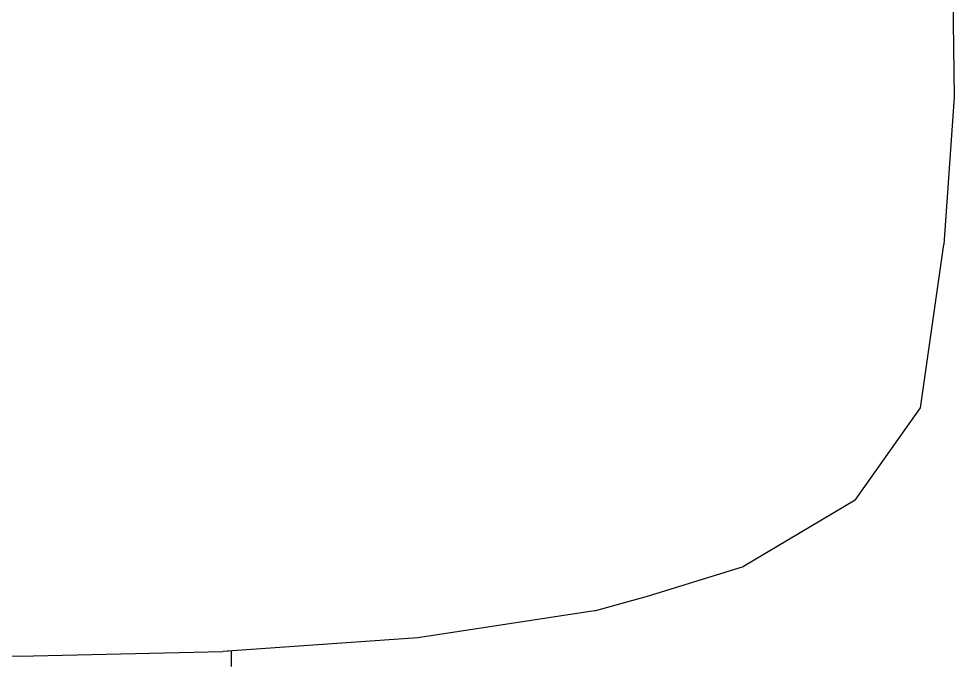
# Model space of a CAD drawing. Header units: millimetres. Extents: x 2336463 to 2579121, y 595385 to 778077.
# Drawn here: x 2525105.5 to 2525326.9, y 664007.3 to 664159.2 of the extents above; entities that cross this region are included whole.
import ezdxf

# ---------------------------------------------------------------- set-up
doc = ezdxf.new("R2010")
doc.units = ezdxf.units.MM
doc.header["$MEASUREMENT"] = 0
doc.linetypes.add('Wipeout_Contour', pattern=[1000, 0, -1000])
doc.layers.add('Интерьер - Мебель', color=7, linetype='Continuous')
doc.layers.add('Интерьер - Мебель_Ном._пера__62', color=7, linetype='Continuous', lineweight=25, true_color=0xaaaaaa)

msp = doc.modelspace()

# ---------------------------------------------------------------- wipeouts: each hides what was drawn before it
at = {"color": 254, "linetype": 'Wipeout_Contour', "lineweight": 0, "ltscale": 7833579.162133493}
msp.add_wipeout([(2525326.93, 664140.58), (2525320.21, 664143.57), (2525324.44, 664105.72)], dxfattribs=at).dxf.layer = 'Интерьер - Мебель'
at = {"color": 254, "linetype": 'Wipeout_Contour', "lineweight": 0, "ltscale": 7832965.397115842}
msp.add_wipeout([(2525105.53, 664054.87), (2525178.07, 664067.05), (2525105.53, 664067.05)], dxfattribs=at).dxf.layer = 'Интерьер - Мебель'
at = {"color": 254, "linetype": 'Wipeout_Contour', "lineweight": 0, "ltscale": 7833050.341623804}
msp.add_wipeout([(2525153.82, 664009.44), (2525199.99, 664012.68), (2525163.56, 664014.3)], dxfattribs=at).dxf.layer = 'Интерьер - Мебель'

# ---------------------------------------------------------------- next in the draw order: wipeouts: each hides what was drawn before it
at = {"color": 254, "linetype": 'Wipeout_Contour', "lineweight": 0, "ltscale": 7833562.739389829}
msp.add_wipeout([(2525320.21, 664143.57), (2525318.63, 664107.06), (2525324.44, 664105.72)], dxfattribs=at).dxf.layer = 'Интерьер - Мебель'
at = {"color": 254, "linetype": 'Wipeout_Contour', "lineweight": 0, "ltscale": 7833190.540677528}
msp.add_wipeout([(2525199.99, 664012.68), (2525241.81, 664019.05), (2525216.57, 664020.3)], dxfattribs=at).dxf.layer = 'Интерьер - Мебель'

# ---------------------------------------------------------------- next in the draw order: wipeouts: each hides what was drawn before it
at = {"color": 254, "linetype": 'Wipeout_Contour', "lineweight": 0, "ltscale": 7833606.373144215}
msp.add_wipeout([(2525319.09, 664179.31), (2525326.93, 664140.58), (2525326.45, 664174.82)], dxfattribs=at).dxf.layer = 'Интерьер - Мебель'
at = {"color": 254, "linetype": 'Wipeout_Contour', "lineweight": 0, "ltscale": 7833315.171149928}
msp.add_wipeout([(2525241.81, 664019.05), (2525277.05, 664029.57), (2525261.42, 664030.36)], dxfattribs=at).dxf.layer = 'Интерьер - Мебель'
at = {"color": 254, "linetype": 'Wipeout_Contour', "lineweight": 0, "ltscale": 7833113.208106809}
msp.add_wipeout([(2525216.57, 664020.3), (2525163.56, 664014.3), (2525199.99, 664012.68)], dxfattribs=at).dxf.layer = 'Интерьер - Мебель'

# ---------------------------------------------------------------- next in the draw order: wipeouts: each hides what was drawn before it
at = {"color": 254, "linetype": 'Wipeout_Contour', "lineweight": 0, "ltscale": 7833592.953844476}
msp.add_wipeout([(2525326.93, 664140.58), (2525319.09, 664179.31), (2525320.21, 664143.57)], dxfattribs=at).dxf.layer = 'Интерьер - Мебель'
at = {"color": 254, "linetype": 'Wipeout_Contour', "lineweight": 0, "ltscale": 7833417.702984095}
msp.add_wipeout([(2525294.99, 664045.59), (2525277.05, 664029.57), (2525303.49, 664045.23)], dxfattribs=at).dxf.layer = 'Интерьер - Мебель'
at = {"color": 254, "linetype": 'Wipeout_Contour', "lineweight": 0, "ltscale": 7833254.101785006}
msp.add_wipeout([(2525261.42, 664030.36), (2525216.57, 664020.3), (2525241.81, 664019.05)], dxfattribs=at).dxf.layer = 'Интерьер - Мебель'

# ---------------------------------------------------------------- next in the draw order: linework, layer by layer
at = {"layer": 'Интерьер - Мебель_Ном._пера__62', "color": 253, "linetype": 'Continuous', "lineweight": 25, "true_color": 0xaaaaaa}
msp.add_line((2525326.45, 664174.82), (2525326.93, 664140.58), dxfattribs=at)

# ---------------------------------------------------------------- next in the draw order: wipeouts: each hides what was drawn before it
at = {"color": 254, "linetype": 'Wipeout_Contour', "lineweight": 0, "ltscale": 7833552.252797158}
msp.add_wipeout([(2525320.21, 664143.57), (2525302.98, 664147.66), (2525318.63, 664107.06)], dxfattribs=at).dxf.layer = 'Интерьер - Мебель'
at = {"color": 254, "linetype": 'Wipeout_Contour', "lineweight": 0, "ltscale": 7833491.655484337}
msp.add_wipeout([(2525303.49, 664045.23), (2525318.89, 664067.05), (2525314.13, 664067.05)], dxfattribs=at).dxf.layer = 'Интерьер - Мебель'
at = {"color": 254, "linetype": 'Wipeout_Contour', "lineweight": 0, "ltscale": 7833373.211585026}
msp.add_wipeout([(2525294.99, 664045.59), (2525261.42, 664030.36), (2525277.05, 664029.57)], dxfattribs=at).dxf.layer = 'Интерьер - Мебель'
at = {"color": 254, "linetype": 'Wipeout_Contour', "lineweight": 0, "ltscale": 7833090.67081033}
msp.add_wipeout([(2525163.56, 664014.3), (2525216.57, 664020.3), (2525173.01, 664024.37)], dxfattribs=at).dxf.layer = 'Интерьер - Мебель'

# ---------------------------------------------------------------- next in the draw order: wipeouts: each hides what was drawn before it
at = {"color": 254, "linetype": 'Wipeout_Contour', "lineweight": 0, "ltscale": 7833527.047075469}
msp.add_wipeout([(2525302.61, 664108.89), (2525318.63, 664107.06), (2525302.98, 664147.66)], dxfattribs=at).dxf.layer = 'Интерьер - Мебель'
at = {"color": 254, "linetype": 'Wipeout_Contour', "lineweight": 0, "ltscale": 7833247.277130419}
msp.add_wipeout([(2525216.57, 664020.3), (2525261.42, 664030.36), (2525230.53, 664033.52)], dxfattribs=at).dxf.layer = 'Интерьер - Мебель'

# ---------------------------------------------------------------- next in the draw order: wipeouts: each hides what was drawn before it
at = {"color": 254, "linetype": 'Wipeout_Contour', "lineweight": 0, "ltscale": 7833578.729329703}
msp.add_wipeout([(2525319.09, 664179.31), (2525301.01, 664185.45), (2525320.21, 664143.57)], dxfattribs=at).dxf.layer = 'Интерьер - Мебель'
at = {"color": 254, "linetype": 'Wipeout_Contour', "lineweight": 0, "ltscale": 7833375.130823296}
msp.add_wipeout([(2525274.05, 664047.36), (2525261.42, 664030.36), (2525294.99, 664045.59)], dxfattribs=at).dxf.layer = 'Интерьер - Мебель'
at = {"color": 254, "linetype": 'Wipeout_Contour', "lineweight": 0, "ltscale": 7833159.696265027}
msp.add_wipeout([(2525230.53, 664033.52), (2525173.01, 664024.37), (2525216.57, 664020.3)], dxfattribs=at).dxf.layer = 'Интерьер - Мебель'

# ---------------------------------------------------------------- next in the draw order: wipeouts: each hides what was drawn before it
at = {"color": 254, "linetype": 'Wipeout_Contour', "lineweight": 0, "ltscale": 7833555.72321819}
msp.add_wipeout([(2525301.01, 664185.45), (2525302.98, 664147.66), (2525320.21, 664143.57)], dxfattribs=at).dxf.layer = 'Интерьер - Мебель'
at = {"color": 254, "linetype": 'Wipeout_Contour', "lineweight": 0, "ltscale": 7833465.228787553}
msp.add_wipeout([(2525294.99, 664045.59), (2525314.13, 664067.05), (2525299.52, 664067.05)], dxfattribs=at).dxf.layer = 'Интерьер - Мебель'
at = {"color": 254, "linetype": 'Wipeout_Contour', "lineweight": 0, "ltscale": 7833309.21734695}
msp.add_wipeout([(2525274.05, 664047.36), (2525230.53, 664033.52), (2525261.42, 664030.36)], dxfattribs=at).dxf.layer = 'Интерьер - Мебель'

# ---------------------------------------------------------------- next in the draw order: wipeouts: each hides what was drawn before it
at = {"color": 254, "linetype": 'Wipeout_Contour', "lineweight": 0, "ltscale": 7833494.69003216}
msp.add_wipeout([(2525274.07, 664152.11), (2525302.61, 664108.89), (2525302.98, 664147.66)], dxfattribs=at).dxf.layer = 'Интерьер - Мебель'
at = {"color": 254, "linetype": 'Wipeout_Contour', "lineweight": 0, "ltscale": 7833129.500487942}
msp.add_wipeout([(2525180.02, 664037.77), (2525173.01, 664024.37), (2525230.53, 664033.52)], dxfattribs=at).dxf.layer = 'Интерьер - Мебель'
at = {"color": 254, "linetype": 'Wipeout_Contour', "lineweight": 0, "ltscale": 7833306.372986825}
msp.add_wipeout([(2525277.05, 664029.57), (2525241.81, 664019.05), (2525254.35, 664022.53)], dxfattribs=at).dxf.layer = 'Интерьер - Мебель'

# ---------------------------------------------------------------- next in the draw order: linework, layer by layer
at = {"layer": 'Интерьер - Мебель_Ном._пера__62', "color": 253, "linetype": 'Continuous', "lineweight": 25, "true_color": 0xaaaaaa}
for p, q in [((2525254.35, 664022.53), (2525277.05, 664029.57)), ((2525241.81, 664019.05), (2525254.35, 664022.53)), ((2525241.81, 664019.05), (2525199.99, 664012.68))]:
    msp.add_line(p, q, dxfattribs=at)

# ---------------------------------------------------------------- next in the draw order: wipeouts: each hides what was drawn before it
at = {"color": 254, "linetype": 'Wipeout_Contour', "lineweight": 0, "ltscale": 7833458.820087905}
msp.add_wipeout([(2525274.07, 664152.11), (2525274.83, 664110.88), (2525302.61, 664108.89)], dxfattribs=at).dxf.layer = 'Интерьер - Мебель'
at = {"color": 254, "linetype": 'Wipeout_Contour', "lineweight": 0, "ltscale": 7833291.807761132}
msp.add_wipeout([(2525237.56, 664049.91), (2525230.53, 664033.52), (2525274.05, 664047.36)], dxfattribs=at).dxf.layer = 'Интерьер - Мебель'

# ---------------------------------------------------------------- next in the draw order: wipeouts: each hides what was drawn before it
at = {"color": 254, "linetype": 'Wipeout_Contour', "lineweight": 0, "ltscale": 7833520.27815735}
msp.add_wipeout([(2525271.42, 664192.14), (2525302.98, 664147.66), (2525301.01, 664185.45)], dxfattribs=at).dxf.layer = 'Интерьер - Мебель'
at = {"color": 254, "linetype": 'Wipeout_Contour', "lineweight": 0, "ltscale": 7833406.050487665}
msp.add_wipeout([(2525299.52, 664067.05), (2525273.21, 664067.05), (2525274.05, 664047.36)], dxfattribs=at).dxf.layer = 'Интерьер - Мебель'
at = {"color": 254, "linetype": 'Wipeout_Contour', "lineweight": 0, "ltscale": 7833197.588620758}
msp.add_wipeout([(2525237.56, 664049.91), (2525180.02, 664037.77), (2525230.53, 664033.52)], dxfattribs=at).dxf.layer = 'Интерьер - Мебель'

# ---------------------------------------------------------------- next in the draw order: wipeouts: each hides what was drawn before it
at = {"color": 254, "linetype": 'Wipeout_Contour', "lineweight": 0, "ltscale": 7833486.376504745}
msp.add_wipeout([(2525302.98, 664147.66), (2525271.42, 664192.14), (2525274.07, 664152.11)], dxfattribs=at).dxf.layer = 'Интерьер - Мебель'
at = {"color": 254, "linetype": 'Wipeout_Contour', "lineweight": 0, "ltscale": 7833463.070323542}
msp.add_wipeout([(2525314.13, 664067.05), (2525294.99, 664045.59), (2525303.49, 664045.23)], dxfattribs=at).dxf.layer = 'Интерьер - Мебель'
at = {"color": 254, "linetype": 'Wipeout_Contour', "lineweight": 0, "ltscale": 7833156.873694441}
msp.add_wipeout([(2525182.42, 664052.62), (2525180.02, 664037.77), (2525237.56, 664049.91)], dxfattribs=at).dxf.layer = 'Интерьер - Мебель'

# ---------------------------------------------------------------- next in the draw order: wipeouts: each hides what was drawn before it
at = {"color": 254, "linetype": 'Wipeout_Contour', "lineweight": 0, "ltscale": 7833402.153700984}
msp.add_wipeout([(2525274.07, 664152.11), (2525232.3, 664156.19), (2525274.83, 664110.88)], dxfattribs=at).dxf.layer = 'Интерьер - Мебель'
at = {"color": 254, "linetype": 'Wipeout_Contour', "lineweight": 0, "ltscale": 7833034.967174286}
msp.add_wipeout([(2525178.07, 664067.05), (2525105.53, 664054.87), (2525182.42, 664052.62)], dxfattribs=at).dxf.layer = 'Интерьер - Мебель'
at = {"color": 254, "linetype": 'Wipeout_Contour', "lineweight": 0, "ltscale": 7833307.343598606}
msp.add_wipeout([(2525233.34, 664067.05), (2525237.56, 664049.91), (2525273.21, 664067.05)], dxfattribs=at).dxf.layer = 'Интерьер - Мебель'

# ---------------------------------------------------------------- next in the draw order: wipeouts: each hides what was drawn before it
at = {"color": 254, "linetype": 'Wipeout_Contour', "lineweight": 0, "ltscale": 7833353.834074125}
msp.add_wipeout([(2525274.83, 664110.88), (2525232.3, 664156.19), (2525233.75, 664112.72)], dxfattribs=at).dxf.layer = 'Интерьер - Мебель'
at = {"color": 254, "linetype": 'Wipeout_Contour', "lineweight": 0, "ltscale": 7833420.661319257}
msp.add_wipeout([(2525299.52, 664067.05), (2525274.05, 664047.36), (2525294.99, 664045.59)], dxfattribs=at).dxf.layer = 'Интерьер - Мебель'
at = {"color": 254, "linetype": 'Wipeout_Contour', "lineweight": 0, "ltscale": 7832959.493741783}
msp.add_wipeout([(2525105.53, 664041.88), (2525182.42, 664052.62), (2525105.53, 664054.87)], dxfattribs=at).dxf.layer = 'Интерьер - Мебель'

# ---------------------------------------------------------------- next in the draw order: linework, layer by layer
at = {"layer": 'Интерьер - Мебель_Ном._пера__62', "color": 253, "linetype": 'Continuous', "lineweight": 25, "true_color": 0xaaaaaa}
msp.add_line((2525303.49, 664045.23), (2525277.05, 664029.57), dxfattribs=at)

# ---------------------------------------------------------------- next in the draw order: wipeouts: each hides what was drawn before it
at = {"color": 254, "linetype": 'Wipeout_Contour', "lineweight": 0, "ltscale": 7833427.57142304}
msp.add_wipeout([(2525271.42, 664192.14), (2525229.52, 664198.28), (2525274.07, 664152.11)], dxfattribs=at).dxf.layer = 'Интерьер - Мебель'
at = {"color": 254, "linetype": 'Wipeout_Contour', "lineweight": 0, "ltscale": 7832824.121465401}
msp.add_wipeout([(2525105.53, 664067.05), (2525032.99, 664067.05), (2525105.53, 664054.87)], dxfattribs=at).dxf.layer = 'Интерьер - Мебель'
at = {"color": 254, "linetype": 'Wipeout_Contour', "lineweight": 0, "ltscale": 7833162.725635765}
msp.add_wipeout([(2525178.07, 664067.05), (2525182.42, 664052.62), (2525233.34, 664067.05)], dxfattribs=at).dxf.layer = 'Интерьер - Мебель'
at = {"color": 254, "linetype": 'Wipeout_Contour', "lineweight": 0, "ltscale": 7833340.63903206}
msp.add_wipeout([(2525273.21, 664067.05), (2525237.56, 664049.91), (2525274.05, 664047.36)], dxfattribs=at).dxf.layer = 'Интерьер - Мебель'
at = {"color": 254, "linetype": 'Wipeout_Contour', "lineweight": 0, "ltscale": 7832946.869520359}
msp.add_wipeout([(2525105.53, 664029.4), (2525180.02, 664037.77), (2525105.53, 664041.88)], dxfattribs=at).dxf.layer = 'Интерьер - Мебель'

# ---------------------------------------------------------------- next in the draw order: wipeouts: each hides what was drawn before it
at = {"color": 254, "linetype": 'Wipeout_Contour', "lineweight": 0, "ltscale": 7833381.245128499}
msp.add_wipeout([(2525274.07, 664152.11), (2525229.52, 664198.28), (2525232.3, 664156.19)], dxfattribs=at).dxf.layer = 'Интерьер - Мебель'
at = {"color": 254, "linetype": 'Wipeout_Contour', "lineweight": 0, "ltscale": 7833026.105858684}
msp.add_wipeout([(2525182.42, 664052.62), (2525105.53, 664041.88), (2525180.02, 664037.77)], dxfattribs=at).dxf.layer = 'Интерьер - Мебель'
at = {"color": 254, "linetype": 'Wipeout_Contour', "lineweight": 0, "ltscale": 7832930.765574755}
msp.add_wipeout([(2525105.53, 664018.75), (2525173.01, 664024.37), (2525105.53, 664029.4)], dxfattribs=at).dxf.layer = 'Интерьер - Мебель'

# ---------------------------------------------------------------- next in the draw order: wipeouts: each hides what was drawn before it
at = {"color": 254, "linetype": 'Wipeout_Contour', "lineweight": 0, "ltscale": 7833270.355659092}
msp.add_wipeout([(2525176.51, 664159.18), (2525233.75, 664112.72), (2525232.3, 664156.19)], dxfattribs=at).dxf.layer = 'Интерьер - Мебель'
at = {"color": 254, "linetype": 'Wipeout_Contour', "lineweight": 0, "ltscale": 7833214.871962901}
msp.add_wipeout([(2525182.42, 664052.62), (2525237.56, 664049.91), (2525233.34, 664067.05)], dxfattribs=at).dxf.layer = 'Интерьер - Мебель'
at = {"color": 254, "linetype": 'Wipeout_Contour', "lineweight": 0, "ltscale": 7833006.72516346}
msp.add_wipeout([(2525180.02, 664037.77), (2525105.53, 664029.4), (2525173.01, 664024.37)], dxfattribs=at).dxf.layer = 'Интерьер - Мебель'
at = {"color": 254, "linetype": 'Wipeout_Contour', "lineweight": 0, "ltscale": 7832914.426878845}
msp.add_wipeout([(2525105.53, 664018.75), (2525105.53, 664011.28), (2525163.56, 664014.3)], dxfattribs=at).dxf.layer = 'Интерьер - Мебель'

# ---------------------------------------------------------------- next in the draw order: wipeouts: each hides what was drawn before it
at = {"color": 254, "linetype": 'Wipeout_Contour', "lineweight": 0, "ltscale": 7833207.64552358}
msp.add_wipeout([(2525233.75, 664112.72), (2525176.51, 664159.18), (2525177.83, 664114.06)], dxfattribs=at).dxf.layer = 'Интерьер - Мебель'
at = {"color": 254, "linetype": 'Wipeout_Contour', "lineweight": 0, "ltscale": 7832982.192550629}
msp.add_wipeout([(2525105.53, 664018.75), (2525163.56, 664014.3), (2525173.01, 664024.37)], dxfattribs=at).dxf.layer = 'Интерьер - Мебель'
at = {"color": 254, "linetype": 'Wipeout_Contour', "lineweight": 0, "ltscale": 7832901.11534648}
msp.add_wipeout([(2525105.53, 664011.28), (2525105.53, 664008.31), (2525153.82, 664009.44)], dxfattribs=at).dxf.layer = 'Интерьер - Мебель'

# ---------------------------------------------------------------- next in the draw order: wipeouts: each hides what was drawn before it
at = {"color": 254, "linetype": 'Wipeout_Contour', "lineweight": 0, "ltscale": 7833297.174202263}
msp.add_wipeout([(2525229.52, 664198.28), (2525174.49, 664202.77), (2525232.3, 664156.19)], dxfattribs=at).dxf.layer = 'Интерьер - Мебель'
at = {"color": 254, "linetype": 'Wipeout_Contour', "lineweight": 0, "ltscale": 7833061.493268264}
msp.add_wipeout([(2525177.83, 664114.06), (2525105.53, 664114.58), (2525178.07, 664067.05)], dxfattribs=at).dxf.layer = 'Интерьер - Мебель'
at = {"color": 254, "linetype": 'Wipeout_Contour', "lineweight": 0, "ltscale": 7832957.952933}
msp.add_wipeout([(2525105.53, 664011.28), (2525153.82, 664009.44), (2525163.56, 664014.3)], dxfattribs=at).dxf.layer = 'Интерьер - Мебель'

# ---------------------------------------------------------------- next in the draw order: wipeouts: each hides what was drawn before it
at = {"color": 254, "linetype": 'Wipeout_Contour', "lineweight": 0, "ltscale": 7833236.640138486}
msp.add_wipeout([(2525232.3, 664156.19), (2525174.49, 664202.77), (2525176.51, 664159.18)], dxfattribs=at).dxf.layer = 'Интерьер - Мебель'
at = {"color": 254, "linetype": 'Wipeout_Contour', "lineweight": 0, "ltscale": 7832980.328537176}
msp.add_wipeout([(2525105.53, 664067.05), (2525178.07, 664067.05), (2525105.53, 664114.58)], dxfattribs=at).dxf.layer = 'Интерьер - Мебель'
at = {"color": 254, "linetype": 'Wipeout_Contour', "lineweight": 0, "ltscale": 7832806.735672943}
msp.add_wipeout([(2525105.53, 664008.31), (2525105.53, 664011.28), (2525057.24, 664009.44)], dxfattribs=at).dxf.layer = 'Интерьер - Мебель'

# ---------------------------------------------------------------- next in the draw order: wipeouts: each hides what was drawn before it
at = {"color": 254, "linetype": 'Wipeout_Contour', "lineweight": 0, "ltscale": 7833238.475492368}
msp.add_wipeout([(2525177.83, 664114.06), (2525233.34, 664067.05), (2525233.75, 664112.72)], dxfattribs=at).dxf.layer = 'Интерьер - Мебель'
at = {"color": 254, "linetype": 'Wipeout_Contour', "lineweight": 0, "ltscale": 7832801.219685793}
msp.add_wipeout([(2525105.53, 664011.28), (2525105.53, 664018.75), (2525047.5, 664014.3)], dxfattribs=at).dxf.layer = 'Интерьер - Мебель'

# ---------------------------------------------------------------- next in the draw order: wipeouts: each hides what was drawn before it
at = {"color": 254, "linetype": 'Wipeout_Contour', "lineweight": 0, "ltscale": 7833173.723243127}
msp.add_wipeout([(2525177.83, 664114.06), (2525178.07, 664067.05), (2525233.34, 664067.05)], dxfattribs=at).dxf.layer = 'Интерьер - Мебель'
at = {"color": 254, "linetype": 'Wipeout_Contour', "lineweight": 0, "ltscale": 7832799.279005658}
msp.add_wipeout([(2525038.05, 664024.37), (2525105.53, 664018.75), (2525105.53, 664029.4)], dxfattribs=at).dxf.layer = 'Интерьер - Мебель'
at = {"color": 254, "linetype": 'Wipeout_Contour', "lineweight": 0, "ltscale": 7832752.942970015}
msp.add_wipeout([(2525105.53, 664011.28), (2525047.5, 664014.3), (2525057.24, 664009.44)], dxfattribs=at).dxf.layer = 'Интерьер - Мебель'

# ---------------------------------------------------------------- next in the draw order: wipeouts: each hides what was drawn before it
at = {"color": 254, "linetype": 'Wipeout_Contour', "lineweight": 0, "ltscale": 7833015.783059841}
msp.add_wipeout([(2525105.53, 664114.58), (2525177.83, 664114.06), (2525105.53, 664160.34)], dxfattribs=at).dxf.layer = 'Интерьер - Мебель'
at = {"color": 254, "linetype": 'Wipeout_Contour', "lineweight": 0, "ltscale": 7833370.058666743}
msp.add_wipeout([(2525274.83, 664110.88), (2525233.75, 664112.72), (2525273.21, 664067.05)], dxfattribs=at).dxf.layer = 'Интерьер - Мебель'
at = {"color": 254, "linetype": 'Wipeout_Contour', "lineweight": 0, "ltscale": 7832801.826309007}
msp.add_wipeout([(2525105.53, 664041.88), (2525031.04, 664037.77), (2525105.53, 664029.4)], dxfattribs=at).dxf.layer = 'Интерьер - Мебель'
at = {"color": 254, "linetype": 'Wipeout_Contour', "lineweight": 0, "ltscale": 7832740.129253706}
msp.add_wipeout([(2525038.05, 664024.37), (2525047.5, 664014.3), (2525105.53, 664018.75)], dxfattribs=at).dxf.layer = 'Интерьер - Мебель'
at = {"color": 254, "linetype": 'Wipeout_Contour', "lineweight": 0, "ltscale": 20887607.43288015}
msp.add_wipeout([(2525055.21, 664009.58), (2525055.21, 664005.86), (2525105.53, 664006.37), (2525155.85, 664005.86), (2525155.85, 664009.58), (2525153.82, 664009.44), (2525105.53, 664008.31), (2525057.24, 664009.44)], dxfattribs=at).dxf.layer = 'Интерьер - Мебель'

# ---------------------------------------------------------------- next in the draw order: linework, layer by layer
at = {"layer": 'Интерьер - Мебель_Ном._пера__62', "color": 253, "linetype": 'Continuous', "lineweight": 25, "true_color": 0xaaaaaa}
for p, q in [((2525199.99, 664012.68), (2525153.82, 664009.44)), ((2525057.24, 664009.44), (2525105.53, 664008.31)), ((2525105.53, 664008.31), (2525153.82, 664009.44)), ((2525155.85, 664005.86), (2525155.85, 664009.58))]:
    msp.add_line(p, q, dxfattribs=at)

# ---------------------------------------------------------------- next in the draw order: wipeouts: each hides what was drawn before it
at = {"color": 254, "linetype": 'Wipeout_Contour', "lineweight": 0, "ltscale": 7833095.072387854}
msp.add_wipeout([(2525176.51, 664159.18), (2525105.53, 664160.34), (2525177.83, 664114.06)], dxfattribs=at).dxf.layer = 'Интерьер - Мебель'
at = {"color": 254, "linetype": 'Wipeout_Contour', "lineweight": 0, "ltscale": 7833319.465623058}
msp.add_wipeout([(2525233.34, 664067.05), (2525273.21, 664067.05), (2525233.75, 664112.72)], dxfattribs=at).dxf.layer = 'Интерьер - Мебель'
at = {"color": 254, "linetype": 'Wipeout_Contour', "lineweight": 0, "ltscale": 7833461.194192197}
msp.add_wipeout([(2525302.61, 664108.89), (2525274.83, 664110.88), (2525299.52, 664067.05)], dxfattribs=at).dxf.layer = 'Интерьер - Мебель'
at = {"color": 254, "linetype": 'Wipeout_Contour', "lineweight": 0, "ltscale": 7832732.914775048}
msp.add_wipeout([(2525031.04, 664037.77), (2525038.05, 664024.37), (2525105.53, 664029.4)], dxfattribs=at).dxf.layer = 'Интерьер - Мебель'

# ---------------------------------------------------------------- next in the draw order: wipeouts: each hides what was drawn before it
at = {"color": 254, "linetype": 'Wipeout_Contour', "lineweight": 0, "ltscale": 7832851.494404785}
msp.add_wipeout([(2525105.53, 664067.05), (2525105.53, 664114.58), (2525033.23, 664114.06)], dxfattribs=at).dxf.layer = 'Интерьер - Мебель'
at = {"color": 254, "linetype": 'Wipeout_Contour', "lineweight": 0, "ltscale": 7833422.676501863}
msp.add_wipeout([(2525274.83, 664110.88), (2525273.21, 664067.05), (2525299.52, 664067.05)], dxfattribs=at).dxf.layer = 'Интерьер - Мебель'
at = {"color": 254, "linetype": 'Wipeout_Contour', "lineweight": 0, "ltscale": 7833516.882562034}
msp.add_wipeout([(2525302.61, 664108.89), (2525314.13, 664067.05), (2525318.63, 664107.06)], dxfattribs=at).dxf.layer = 'Интерьер - Мебель'

# ---------------------------------------------------------------- next in the draw order: wipeouts: each hides what was drawn before it
at = {"color": 254, "linetype": 'Wipeout_Contour', "lineweight": 0, "ltscale": 7832769.964005986}
msp.add_wipeout([(2525033.23, 664114.06), (2525032.99, 664067.05), (2525105.53, 664067.05)], dxfattribs=at).dxf.layer = 'Интерьер - Мебель'
at = {"color": 254, "linetype": 'Wipeout_Contour', "lineweight": 0, "ltscale": 7833488.465018334}
msp.add_wipeout([(2525302.61, 664108.89), (2525299.52, 664067.05), (2525314.13, 664067.05)], dxfattribs=at).dxf.layer = 'Интерьер - Мебель'
at = {"color": 254, "linetype": 'Wipeout_Contour', "lineweight": 0, "ltscale": 7833542.458148001}
msp.add_wipeout([(2525318.63, 664107.06), (2525318.89, 664067.05), (2525324.44, 664105.72)], dxfattribs=at).dxf.layer = 'Интерьер - Мебель'

# ---------------------------------------------------------------- next in the draw order: linework, layer by layer
at = {"layer": 'Интерьер - Мебель_Ном._пера__62', "color": 253, "linetype": 'Continuous', "lineweight": 25, "true_color": 0xaaaaaa}
msp.add_line((2525326.93, 664140.58), (2525324.44, 664105.72), dxfattribs=at)

# ---------------------------------------------------------------- next in the draw order: wipeouts: each hides what was drawn before it
at = {"color": 254, "linetype": 'Wipeout_Contour', "lineweight": 0, "ltscale": 7832806.981441931}
msp.add_wipeout([(2525034.55, 664159.18), (2525033.23, 664114.06), (2525105.53, 664114.58)], dxfattribs=at).dxf.layer = 'Интерьер - Мебель'
at = {"color": 254, "linetype": 'Wipeout_Contour', "lineweight": 0, "ltscale": 7833521.526450463}
msp.add_wipeout([(2525318.63, 664107.06), (2525314.13, 664067.05), (2525318.89, 664067.05)], dxfattribs=at).dxf.layer = 'Интерьер - Мебель'

# ---------------------------------------------------------------- next in the draw order: linework, layer by layer
at = {"layer": 'Интерьер - Мебель_Ном._пера__62', "color": 253, "linetype": 'Continuous', "lineweight": 25, "true_color": 0xaaaaaa}
for p, q in [((2525318.89, 664067.05), (2525324.44, 664105.72)), ((2525303.49, 664045.23), (2525318.89, 664067.05))]:
    msp.add_line(p, q, dxfattribs=at)

doc.saveas('drawing.dxf')
